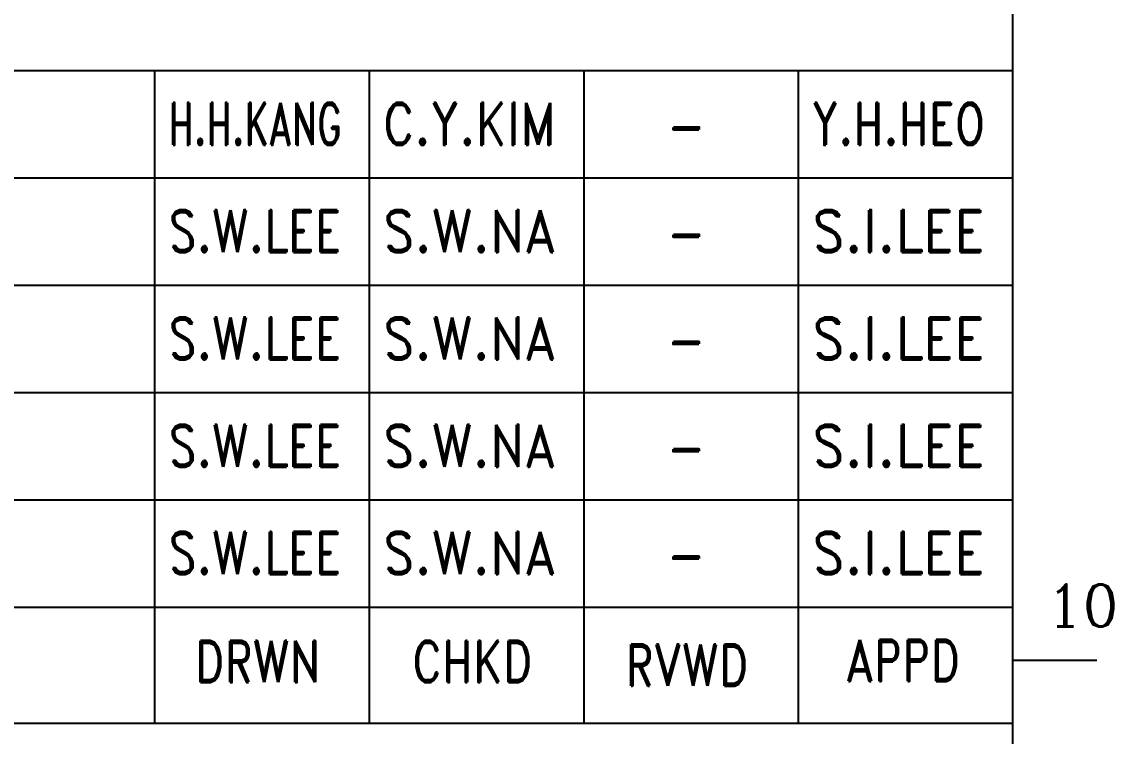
# Model space of a CAD drawing. Header units: millimetres. Extents: x 66027 to 360317, y -114806 to -64032.
# Drawn here: x 276566 to 282175, y -104414 to -100744 of the extents above; entities that cross this region are included whole.
import ezdxf
from ezdxf.enums import TextEntityAlignment as Align

# ---------------------------------------------------------------- set-up
doc = ezdxf.new("R2010")
doc.units = ezdxf.units.MM
doc.header["$LTSCALE"] = 140
doc.layers.add('1', color=7, linetype='Continuous')
doc.layers.add('TAN-TIT', color=30, linetype='Continuous')
doc.styles.add('COM', font='COMPLEX', dxfattribs={"height": 5})
doc.styles.add('KIM3', font='ROMAND.shx', dxfattribs={"width": 1.25, "height": 3})
doc.styles.add('RD6', font='ROMAND.shx', dxfattribs={"width": 0.83, "height": 6})

# ---------------------------------------------------------------- blocks, each defined once
blk = doc.blocks.new('A$C8e619059')
at = {"layer": 'TAN-TIT'}
blk.add_line((-18.379, 55.845), (-18.379, 0), dxfattribs=at)
blk = doc.blocks.new('BORDER')
at = {"layer": 'TAN-TIT'}
for p, q in [((232823, 3520), (232823, 164680)), ((232823, 44987), (193237, 44987)), ((221796, 44987), (221796, 33818)), ((225472, 44987), (225472, 33818)), ((229148, 44987), (229148, 33818)), ((232823, 43149), (193237, 43149)), ((232823, 41311), (193237, 41311)), ((232823, 39473), (193237, 39473)), ((232823, 37635), (193237, 37635)), ((232823, 35797), (193237, 35797)), ((232823, 34894), (234266, 34894)), ((193237, 33818), (232823, 33818))]:
    blk.add_line(p, q, dxfattribs=at)
at = {"xscale": 200, "yscale": 200, "zscale": 200}
blk.add_blockref('A$C8e619059', (221796, 33818), dxfattribs=at)
at = {"layer": 'TAN-TIT', "style": 'COM'}
blk.add_text('10', height=721, dxfattribs=at).set_placement((233400, 35471))
at = {"layer": 'TAN-TIT', "style": 'RD6', "width": 0.8}
for s, p in [('DRWN', (219887, 34516)), ('CHKD', (223563, 34516)), ('RVWD', (227241, 34457)), ('APPD', (230941, 34535))]:
    blk.add_text(s, height=706.9, dxfattribs=at).set_placement(p, align=Align.CENTER)

msp = doc.modelspace()

# ---------------------------------------------------------------- block references
at = {"layer": '1', "xscale": 0.3, "yscale": 0.3, "zscale": 0.3}
msp.add_blockref('BORDER', (211812.1, -114492.2), dxfattribs=at)

# ---------------------------------------------------------------- texts
at = {"style": 'KIM3'}
for s, width, p, p2 in [('H.H.KANG', 0.587257, (277319.4, -101375.9), (278208.7, -101375.9)), ('C.Y.KIM', 0.770775, (278422.2, -101375.9), (279311.4, -101375.9)), ('Y.H.HEO', 0.701844, (280627.7, -101375.9), (281516.9, -101375.9)), ('S.W.LEE', 0.71939, (277319.4, -101927.3), (278208.7, -101927.3)), ('S.W.NA', 0.799323, (278422.2, -101927.3), (279311.4, -101927.3)), ('S.I.LEE', 0.838125, (280627.7, -101927.3), (281516.9, -101927.3)), ('S.W.LEE', 0.71939, (277319.4, -102478.7), (278208.7, -102478.7)), ('S.W.NA', 0.799323, (278422.2, -102478.7), (279311.4, -102478.7)), ('S.I.LEE', 0.838125, (280627.7, -102478.7), (281516.9, -102478.7)), ('S.W.LEE', 0.71939, (277319.4, -103030.1), (278208.7, -103030.1)), ('S.W.NA', 0.799323, (278422.2, -103030.1), (279311.4, -103030.1)), ('S.I.LEE', 0.838125, (280627.7, -103030.1), (281516.9, -103030.1)), ('S.W.LEE', 0.71939, (277319.4, -103581.4), (278208.7, -103581.4)), ('S.W.NA', 0.799323, (278422.2, -103581.4), (279311.4, -103581.4)), ('S.I.LEE', 0.838125, (280627.7, -103581.4), (281516.9, -103581.4))]:
    msp.add_text(s, height=216.31, dxfattribs=dict(at, width=width)).set_placement(p, p2, align=Align.FIT)
at = {"style": 'KIM3', "width": 0.83}
for p in [(279980.2, -101389.1), (279980.2, -101940.5), (279980.2, -102491.9), (279980.2, -103043.2), (279980.2, -103594.6), (279980.2, -103594.6)]:
    msp.add_text('-', height=216.3, dxfattribs=at).set_placement(p, align=Align.CENTER)

doc.saveas('drawing.dxf')
